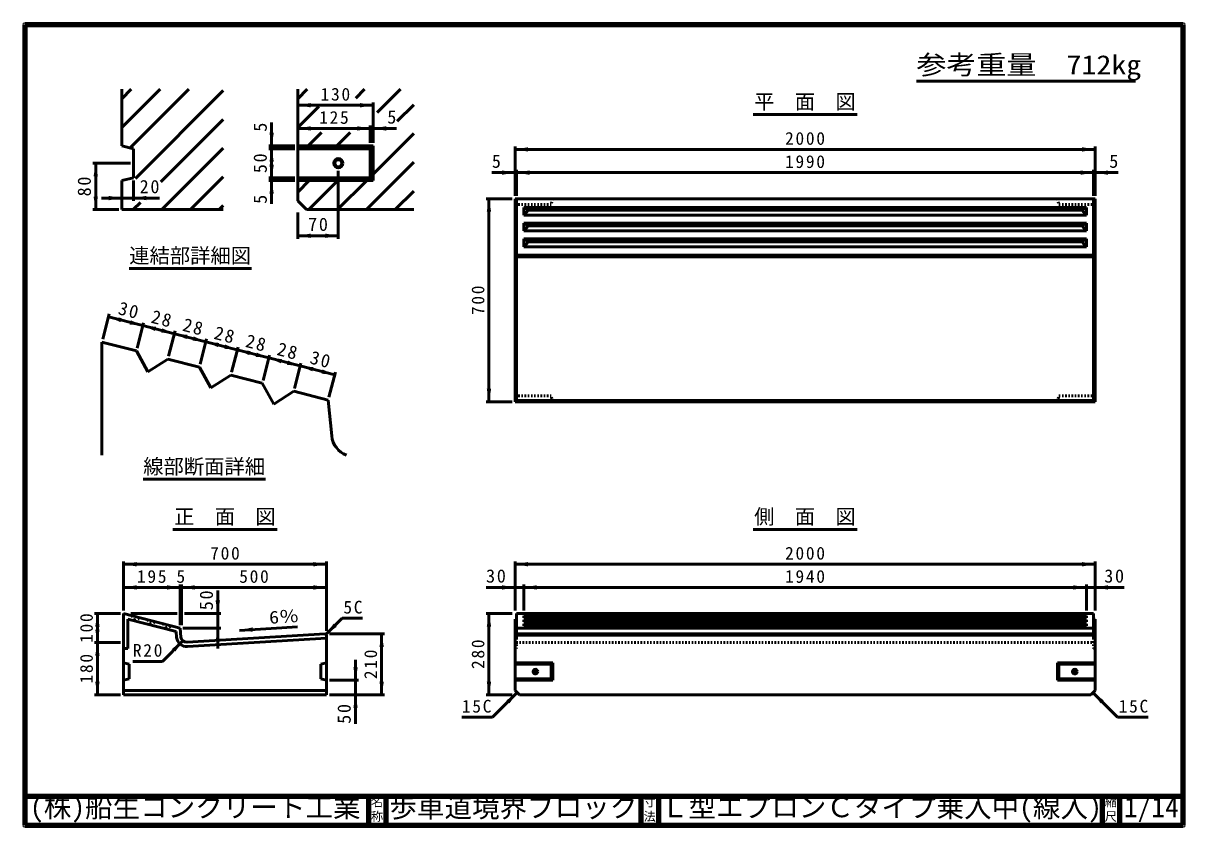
# Model space of a CAD drawing. Units: millimetres, scale not verified. Extents: x 100 to 4105, y 100 to 2870.
import ezdxf
from ezdxf.enums import TextEntityAlignment as Align

# ---------------------------------------------------------------- set-up
doc = ezdxf.new("R2010")
doc.units = ezdxf.units.MM
doc.header["$LTSCALE"] = 5
doc.linetypes.add('USER1', pattern=[2.2, 1, -1.2])
doc.layers.add('V-nasSTD', color=7, linetype='Continuous', lineweight=50)
doc.styles.add('ＭＳ ゴシック', font='')
doc.styles.get('ＭＳ ゴシック').set_extended_font_data('MS Gothic')

msp = doc.modelspace()

# ---------------------------------------------------------------- hatches: boundary and pattern name
at = {"layer": 'V-nasSTD'}
for points in [[(1091.475, 2594.819), (1046.475, 2587.319), (1091.475, 2579.819)], [(1261.475, 2579.819), (1306.475, 2587.319), (1261.475, 2594.819)], [(963.975, 2492.319), (956.475, 2447.319), (948.975, 2492.319)], [(1091.475, 2514.819), (1046.475, 2507.319), (1091.475, 2499.819)], [(1251.475, 2499.819), (1296.475, 2507.319), (1251.475, 2514.819)], [(1351.475, 2499.819), (1306.475, 2507.319), (1351.475, 2514.819)], [(963.975, 2392.319), (956.475, 2437.319), (948.975, 2392.319)], [(1840.824, 2442.5), (1795.824, 2435), (1840.824, 2427.5)], [(3750.824, 2427.5), (3795.824, 2435), (3750.824, 2442.5)], [(357.425, 2342.319), (349.925, 2387.319), (342.425, 2342.319)], [(948.975, 2382.319), (956.475, 2337.319), (963.975, 2382.319)], [(963.975, 2282.319), (956.475, 2327.319), (948.975, 2282.319)], [(1750.824, 2347.5), (1795.824, 2355), (1750.824, 2362.5)], [(1845.824, 2362.5), (1800.824, 2355), (1845.824, 2347.5)], [(3745.824, 2362.5), (3790.824, 2355), (3745.824, 2347.5)], [(3840.824, 2347.5), (3795.824, 2355), (3840.824, 2362.5)], [(342.425, 2272.319), (349.925, 2227.319), (357.425, 2272.319)], [(394.925, 2259.819), (439.925, 2267.319), (394.925, 2274.819)], [(524.925, 2274.819), (479.925, 2267.319), (524.925, 2259.819)], [(1713.324, 2220), (1705.824, 2265), (1698.324, 2220)], [(1091.475, 2144.819), (1046.475, 2137.319), (1091.475, 2129.819)], [(1141.475, 2129.819), (1186.475, 2137.319), (1141.475, 2144.819)], [(439.322, 1854.062), (393.87, 1857.973), (435.597, 1839.532)], [(467.191, 1831.43), (512.644, 1827.519), (470.917, 1845.96)], [(558.096, 1823.607), (512.644, 1827.519), (554.371, 1809.077)], [(575.681, 1803.612), (621.134, 1799.7), (579.407, 1818.142)], [(666.587, 1795.789), (621.134, 1799.7), (662.861, 1781.259)], [(684.172, 1775.794), (729.624, 1771.882), (687.897, 1790.324)], [(775.077, 1767.971), (729.624, 1771.882), (771.351, 1753.441)], [(792.662, 1747.976), (838.115, 1744.064), (796.388, 1762.506)], [(883.567, 1740.152), (838.115, 1744.064), (879.842, 1725.623)], [(901.152, 1720.158), (946.605, 1716.246), (904.878, 1734.688)], [(992.058, 1712.334), (946.605, 1716.246), (988.332, 1697.804)], [(1009.643, 1692.34), (1055.095, 1688.428), (1013.368, 1706.87)], [(1100.548, 1684.516), (1055.095, 1688.428), (1096.823, 1669.986)], [(1128.417, 1661.885), (1173.87, 1657.973), (1132.143, 1676.415)], [(1698.324, 1610), (1705.824, 1565), (1713.324, 1610)], [(490.824, 1012.5), (445.824, 1005), (490.824, 997.5)], [(1100.824, 997.5), (1145.824, 1005), (1100.824, 1012.5)], [(1840.824, 1012.5), (1795.824, 1005), (1840.824, 997.5)], [(3750.824, 997.5), (3795.824, 1005), (3750.824, 1012.5)], [(490.824, 932.5), (445.824, 925), (490.824, 917.5)], [(595.824, 917.5), (640.824, 925), (595.824, 932.5)], [(690.824, 932.5), (645.824, 925), (690.824, 917.5)], [(1100.824, 917.5), (1145.824, 925), (1100.824, 932.5)], [(1750.824, 917.5), (1795.824, 925), (1750.824, 932.5)], [(1870.824, 932.5), (1825.824, 925), (1870.824, 917.5)], [(3720.824, 917.5), (3765.824, 925), (3720.824, 932.5)], [(3840.824, 917.5), (3795.824, 925), (3840.824, 932.5)], [(763.324, 880), (770.824, 835), (778.324, 880)], [(363.324, 790), (355.824, 835), (348.324, 790)], [(1713.324, 790), (1705.824, 835), (1698.324, 790)], [(348.324, 780), (355.824, 735), (363.324, 780)], [(778.324, 740), (770.824, 785), (763.324, 740)], [(890.654, 787.352), (846.19, 777.143), (891.561, 772.379)], [(1169.84, 799.623), (1143.324, 762.5), (1180.447, 789.017)], [(1343.324, 720), (1335.824, 765), (1328.324, 720)], [(363.324, 690), (355.824, 735), (348.324, 690)], [(624.329, 703.775), (650.845, 740.898), (613.722, 714.382)], [(1238.324, 650), (1245.824, 605), (1253.324, 650)], [(348.324, 600), (355.824, 555), (363.324, 600)], [(1328.324, 600), (1335.824, 555), (1343.324, 600)], [(1698.324, 600), (1705.824, 555), (1713.324, 600)], [(1776.807, 525.377), (1803.324, 562.5), (1766.2, 535.983)], [(3814.84, 525.377), (3788.324, 562.5), (3825.447, 535.983)], [(1253.324, 510), (1245.824, 555), (1238.324, 510)]]:
    msp.add_hatch(color=256, dxfattribs=at).paths.add_polyline_path(points)

# ---------------------------------------------------------------- linework, layer by layer
at = {"layer": 'V-nasSTD', "lineweight": 100}
for p, q in [((105, 2865), (105, 105)), ((4100, 2865), (105, 2865)), ((4100, 105), (4100, 2865)), ((105, 205), (4100, 205)), ((1290, 205), (1290, 105)), ((1350, 205), (1350, 105)), ((2230, 205), (2230, 105)), ((2290, 205), (2290, 105)), ((3820, 205), (3820, 105)), ((3880, 205), (3880, 105)), ((105, 105), (4100, 105))]:
    msp.add_line(p, q, dxfattribs=at)
at = {"layer": 'V-nasSTD'}
for p, q in [((3935, 2669.806), (3179.5, 2669.806)), ((439.925, 2642.319), (439.925, 2447.319)), ((439.925, 2609.595), (472.649, 2642.319)), ((439.925, 2510.6), (571.644, 2642.319)), ((468.496, 2440.176), (670.639, 2642.319)), ((486.996, 2334.682), (789.925, 2637.61)), ((1046.475, 2642.319), (1046.475, 2257.319)), ((1046.475, 2609.595), (1079.199, 2642.319)), ((1277.189, 2642.319), (1246.331, 2611.461)), ((1320.617, 2561.753), (1401.184, 2642.319)), ((1046.475, 2587.319), (1306.475, 2587.319)), ((1046.475, 2510.6), (1119.052, 2583.177)), ((1306.475, 2597.319), (1306.475, 2457.319)), ((1389.74, 2532.214), (1446.475, 2588.615)), ((574.258, 2322.948), (789.925, 2538.615)), ((956.475, 2447.319), (956.475, 2527.319)), ((2616.324, 2555), (2975.324, 2555)), ((1046.475, 2507.319), (1296.475, 2507.319)), ((1082.189, 2447.319), (1128.047, 2493.177)), ((1181.184, 2447.319), (1227.042, 2493.177)), ((1296.475, 2517.319), (1296.475, 2457.319)), ((1296.475, 2507.319), (1306.475, 2507.319)), ((1306.475, 2507.319), (1386.475, 2507.319)), ((1306.475, 2349.621), (1446.475, 2489.621)), ((439.925, 2447.319), (479.925, 2437.319)), ((946.475, 2447.319), (1036.475, 2447.319)), ((956.475, 2447.319), (956.475, 2437.319)), ((1046.475, 2322.319), (1046.475, 2452.319)), ((1046.475, 2447.319), (1306.475, 2447.319)), ((1296.475, 2437.319), (1306.475, 2447.319)), ((1306.475, 2447.319), (1306.475, 2327.319)), ((1795.824, 2445), (1795.824, 2275)), ((3795.824, 2445), (3795.824, 2275)), ((479.925, 2437.319), (479.925, 2337.319)), ((577.623, 2227.319), (789.925, 2439.621)), ((946.475, 2437.319), (1036.475, 2437.319)), ((956.475, 2437.319), (956.475, 2337.319)), ((1046.475, 2437.319), (1296.475, 2437.319)), ((1296.475, 2437.319), (1296.475, 2337.319)), ((1795.824, 2435), (3795.824, 2435)), ((469.925, 2387.319), (339.925, 2387.319)), ((349.925, 2387.319), (349.925, 2227.319)), ((1283.169, 2227.319), (1446.475, 2390.626)), ((1800.824, 2365), (1800.824, 2275)), ((3790.824, 2365), (3790.824, 2275)), ((479.925, 2337.319), (439.925, 2327.319)), ((439.925, 2327.319), (439.925, 2227.319)), ((479.925, 2327.319), (479.925, 2257.319)), ((676.618, 2227.319), (789.925, 2340.626)), ((946.475, 2337.319), (1036.475, 2337.319)), ((946.475, 2327.319), (1036.475, 2327.319)), ((956.475, 2337.319), (956.475, 2327.319)), ((956.475, 2327.319), (956.475, 2247.319)), ((1046.475, 2337.319), (1296.475, 2337.319)), ((1306.475, 2327.319), (1046.475, 2327.319)), ((1046.475, 2287.61), (1086.184, 2327.319)), ((1085.179, 2227.319), (1185.179, 2327.319)), ((1184.174, 2227.319), (1284.174, 2327.319)), ((1186.475, 2361.319), (1186.475, 2127.319)), ((1296.475, 2337.319), (1306.475, 2327.319)), ((1795.824, 2355), (1715.824, 2355)), ((1795.824, 2355), (1800.824, 2355)), ((1800.824, 2355), (3790.824, 2355)), ((3795.824, 2355), (3790.824, 2355)), ((3795.824, 2355), (3875.824, 2355)), ((1382.164, 2227.319), (1446.475, 2291.631)), ((369.925, 2267.319), (439.925, 2267.319)), ((439.925, 2267.319), (479.925, 2267.319)), ((478.629, 2227.319), (503.817, 2252.507)), ((479.925, 2267.319), (569.925, 2267.319)), ((1046.475, 2257.319), (1076.475, 2227.319)), ((1695.824, 2265), (1785.824, 2265)), ((1705.824, 2265), (1705.824, 1565)), ((1795.824, 2265), (1795.824, 1565)), ((3795.824, 2265), (1795.824, 2265)), ((1800.824, 2265), (1800.824, 1565)), ((3790.824, 2265), (3790.824, 1565)), ((3795.824, 1565), (3795.824, 2265)), ((429.925, 2227.319), (339.925, 2227.319)), ((789.925, 2227.319), (439.925, 2227.319)), ((775.613, 2227.319), (789.925, 2241.631)), ((1046.475, 2127.319), (1046.475, 2217.319)), ((1076.475, 2227.319), (1446.475, 2227.319)), ((1825.824, 2235.306), (3765.824, 2235.306)), ((1825.824, 2235.306), (1825.824, 2208.142)), ((1840.824, 2225.471), (1825.824, 2235.306)), ((1825.824, 2208.142), (1840.824, 2225.471)), ((1825.824, 2208.184), (3765.824, 2208.184)), ((1840.824, 2225.471), (3750.824, 2225.471)), ((3750.824, 2225.471), (3765.824, 2235.306)), ((3765.824, 2208.142), (3750.824, 2225.471)), ((3765.824, 2235.306), (3765.824, 2208.142)), ((1825.824, 2181.061), (3765.824, 2181.061)), ((1825.824, 2181.061), (1825.824, 2153.897)), ((1840.824, 2171.226), (1825.824, 2181.061)), ((1825.824, 2153.897), (1840.824, 2171.226)), ((1840.824, 2171.226), (3750.824, 2171.226)), ((3750.824, 2171.226), (3765.824, 2181.061)), ((3765.824, 2153.897), (3750.824, 2171.226)), ((3765.824, 2181.061), (3765.824, 2153.897)), ((1046.475, 2137.319), (1186.475, 2137.319)), ((1825.824, 2153.939), (3765.824, 2153.939)), ((1825.824, 2126.816), (3765.824, 2126.816)), ((1825.824, 2126.816), (1825.824, 2099.652)), ((1840.824, 2116.98), (1825.824, 2126.816)), ((3750.824, 2116.98), (3765.824, 2126.816)), ((3765.824, 2126.816), (3765.824, 2099.652)), ((1825.824, 2099.652), (1840.824, 2116.98)), ((1825.824, 2099.694), (3765.824, 2099.694)), ((1840.824, 2116.98), (3750.824, 2116.98)), ((3765.824, 2099.652), (3750.824, 2116.98)), ((3795.824, 2070), (1795.824, 2070)), ((3795.824, 2065), (1795.824, 2065)), ((465.452, 2024.417), (886.712, 2024.417)), ((374, 1780.48), (396.353, 1867.66)), ((512.644, 1827.519), (393.87, 1857.973)), ((492.774, 1750.025), (515.127, 1837.205)), ((621.134, 1799.7), (512.644, 1827.519)), ((601.264, 1722.207), (623.618, 1809.387)), ((490.29, 1740.339), (371.516, 1770.794)), ((371.516, 1380.794), (371.516, 1770.794)), ((729.624, 1771.882), (621.134, 1799.7)), ((709.754, 1694.389), (732.108, 1781.569)), ((838.115, 1744.064), (729.624, 1771.882)), ((490.29, 1740.339), (529.633, 1668.31)), ((818.245, 1666.571), (840.599, 1753.751)), ((946.605, 1716.246), (838.115, 1744.064)), ((926.735, 1638.753), (949.089, 1725.933)), ((529.633, 1668.31), (598.78, 1712.521)), ((707.271, 1684.703), (598.78, 1712.521)), ((707.271, 1684.703), (746.613, 1612.674)), ((1055.095, 1688.428), (946.605, 1716.246)), ((1035.225, 1610.935), (1057.579, 1698.115)), ((1173.87, 1657.973), (1055.095, 1688.428)), ((746.613, 1612.674), (815.761, 1656.885)), ((924.251, 1629.067), (815.761, 1656.885)), ((1154, 1580.48), (1176.353, 1667.66)), ((924.251, 1629.067), (963.594, 1557.038)), ((963.594, 1557.038), (1032.742, 1601.249)), ((1151.516, 1570.794), (1032.742, 1601.249)), ((1151.516, 1570.794), (1163.861, 1447.341)), ((1695.824, 1565), (1785.824, 1565)), ((1795.824, 1565), (3795.824, 1565)), ((3790.824, 1570), (1800.824, 1570)), ((513.752, 1297.711), (935.012, 1297.711)), ((616.324, 1125), (975.324, 1125)), ((2616.324, 1125), (2975.324, 1125)), ((445.824, 1015), (445.824, 845)), ((445.824, 1005), (1145.824, 1005)), ((1145.824, 1015), (1145.824, 775)), ((1795.824, 1015), (1795.824, 845)), ((1795.824, 1005), (3795.824, 1005)), ((3795.824, 1015), (3795.824, 845)), ((445.824, 925), (640.824, 925)), ((640.824, 935), (640.824, 795)), ((640.824, 925), (645.824, 925)), ((645.824, 935), (645.824, 795)), ((645.824, 925), (1145.824, 925)), ((1795.824, 925), (1695.824, 925)), ((1795.824, 925), (1825.824, 925)), ((1825.824, 935), (1825.824, 845)), ((1825.824, 925), (3765.824, 925)), ((3765.824, 935), (3765.824, 845)), ((3795.824, 925), (3765.824, 925)), ((3795.824, 925), (3895.824, 925)), ((770.824, 915), (770.824, 835)), ((435.824, 835), (345.824, 835)), ((355.824, 835), (355.824, 735)), ((445.824, 555), (445.824, 835)), ((445.824, 835), (640.824, 785)), ((460.824, 715), (460.824, 815.669)), ((460.824, 815.669), (626.941, 773.074)), ((630.824, 835), (470.824, 835)), ((780.824, 835), (655.824, 835)), ((770.824, 835), (770.824, 785)), ((1143.324, 762.5), (1199.892, 819.069)), ((1199.892, 819.069), (1269.892, 819.069)), ((1695.824, 835), (1785.824, 835)), ((1705.824, 835), (1705.824, 555)), ((1795.824, 815.669), (1795.824, 570)), ((1795.824, 815.669), (1800.824, 815.669)), ((3790.824, 835), (1800.824, 835)), ((1800.824, 835), (1800.824, 750.276)), ((1825.824, 827.386), (3765.824, 827.386)), ((1825.824, 827.386), (1831.617, 820.432)), ((1825.824, 827.386), (1825.824, 820.432)), ((1825.824, 820.432), (3765.824, 820.432)), ((1825.824, 813.477), (3765.824, 813.477)), ((1825.824, 813.477), (1831.617, 806.523)), ((1825.824, 813.477), (1825.824, 806.523)), ((1825.824, 806.523), (3765.824, 806.523)), ((3765.824, 827.386), (3760.03, 820.432)), ((3765.824, 813.477), (3760.03, 806.523)), ((3765.824, 827.386), (3765.824, 820.432)), ((3765.824, 813.477), (3765.824, 806.523)), ((3790.824, 835), (3790.824, 750.276)), ((3795.824, 815.669), (3790.824, 815.669)), ((3795.824, 570), (3795.824, 815.669)), ((626.941, 773.074), (628.984, 752.644)), ((640.824, 785), (643.91, 754.137)), ((780.824, 785), (650.824, 785)), ((1140.824, 765), (665.021, 736.163)), ((770.824, 785), (770.824, 715)), ((846.19, 777.143), (1045.824, 789.242)), ((1140.824, 765), (1145.824, 760)), ((1155.824, 765), (1345.824, 765)), ((1335.824, 765), (1335.824, 555)), ((3795.824, 785), (1795.824, 785)), ((3790.824, 765), (1800.824, 765)), ((1825.824, 799.568), (3765.824, 799.568)), ((1825.824, 799.568), (1831.617, 792.614)), ((1825.824, 799.568), (1825.824, 792.614)), ((1825.824, 792.614), (3765.824, 792.614)), ((3765.824, 799.568), (3760.03, 792.614)), ((3765.824, 799.568), (3765.824, 792.614)), ((435.824, 735), (345.824, 735)), ((355.824, 735), (355.824, 555)), ((650.845, 740.898), (580.135, 670.188)), ((1145.824, 750.276), (665.928, 721.191)), ((1145.824, 760), (1145.824, 555)), ((1795.824, 750.276), (1800.824, 750.276)), ((3790.824, 760), (1800.824, 760)), ((3795.824, 750.276), (3790.824, 750.276)), ((460.824, 715), (445.824, 715)), ((445.824, 665), (465.824, 660)), ((465.824, 660), (465.824, 610)), ((580.135, 670.188), (478.135, 670.188)), ((1145.824, 665), (1125.824, 660)), ((1125.824, 660), (1125.824, 610)), ((1245.824, 675), (1245.824, 605)), ((1795.824, 665), (1925.824, 665)), ((1795.824, 660), (1920.824, 660)), ((1920.824, 660), (1925.824, 665)), ((1920.824, 610), (1920.824, 660)), ((1925.824, 665), (1925.824, 605)), ((3665.824, 665), (3795.824, 665)), ((3665.824, 665), (3665.824, 605)), ((3665.824, 665), (3670.824, 660)), ((3670.824, 660), (3795.824, 660)), ((3670.824, 610), (3670.824, 660)), ((465.824, 610), (445.824, 605)), ((1125.824, 610), (1145.824, 605)), ((1155.824, 605), (1255.824, 605)), ((1245.824, 605), (1245.824, 555)), ((1795.824, 610), (1920.824, 610)), ((1795.824, 605), (1925.824, 605)), ((1920.824, 610), (1925.824, 605)), ((3670.824, 610), (3665.824, 605)), ((3665.824, 605), (3795.824, 605)), ((3670.824, 610), (3795.824, 610)), ((1145.824, 570), (445.824, 570)), ((1803.324, 562.5), (1718.471, 477.647)), ((1795.824, 570), (1810.824, 555)), ((3795.824, 570), (3780.824, 555)), ((3788.324, 562.5), (3873.176, 477.647)), ((435.824, 555), (345.824, 555)), ((1145.824, 555), (445.824, 555)), ((1155.824, 555), (1345.824, 555)), ((1245.824, 555), (1245.824, 455)), ((1695.824, 555), (1785.824, 555)), ((1810.824, 555), (3780.824, 555)), ((1718.471, 477.647), (1612.471, 477.647)), ((3873.176, 477.647), (3979.176, 477.647))]:
    msp.add_line(p, q, dxfattribs=at)
at = {"layer": 'V-nasSTD', "linetype": 'USER1'}
for p, q in [((1795.824, 2245), (1920.824, 2245)), ((1925.824, 2265), (1920.824, 2245)), ((3665.824, 2265), (3670.824, 2245)), ((3670.824, 2245), (3795.824, 2245)), ((1795.824, 1585), (1920.824, 1585)), ((1925.824, 1565), (1920.824, 1585)), ((3665.824, 1565), (3670.824, 1585)), ((3670.824, 1585), (3795.824, 1585)), ((475.517, 827.386), (485.353, 809.379)), ((485.353, 809.379), (502.64, 820.432)), ((529.762, 813.477), (539.598, 795.47)), ((539.598, 795.47), (556.885, 806.523)), ((584.007, 799.568), (593.843, 781.561)), ((593.843, 781.561), (611.13, 792.614)), ((3795.824, 734.988), (1795.824, 734.988)), ((1800.824, 750.276), (1800.824, 715)), ((3790.824, 750.276), (3790.824, 715)), ((1795.824, 715), (1800.824, 715)), ((3795.824, 715), (3790.824, 715))]:
    msp.add_line(p, q, dxfattribs=at)
at = {"layer": 'V-nasSTD', "lineweight": 13}
msp.add_lwpolyline([(100, 100), (100, 2870), (4105, 2870), (4105, 100)], close=True, dxfattribs=at)
at = {"layer": 'V-nasSTD'}
for centre, radius in [((1186.475, 2387.319), 16), ((1186.475, 2387.319), 12), ((1865.824, 635), 8), ((1865.824, 635), 6), ((3725.824, 635), 8), ((3725.824, 635), 6)]:
    msp.add_circle(centre, radius, dxfattribs=at)
for centre, radius, end in [((1243.464, 1455.301), 80, 248.64485), ((663.811, 756.127), 35, 273.46823), ((663.811, 756.127), 20, 273.46823)]:
    msp.add_arc(centre, radius, 185.71059, end, dxfattribs=at)

# ---------------------------------------------------------------- texts
at = {"layer": 'V-nasSTD', "style": 'ＭＳ ゴシック', "width": 1.15}
msp.add_text('参考重量\u3000712kg', height=65.98, dxfattribs=at).set_placement((3179.5, 2759.806), align=Align.TOP_LEFT)
at = {"layer": 'V-nasSTD', "style": 'ＭＳ ゴシック'}
for s, height, p in [('平\u3000面\u3000図', 51.32, (2620.324, 2625)), ('5', 45.82, (1355.225, 2569.819)), ('5', 45.82, (1715.824, 2417.5)), ('5', 45.82, (3844.574, 2417.5)), ('連結部詳細図', 51.32, (465.452, 2094.417)), ('線部断面詳細', 51.32, (513.752, 1367.711)), ('側\u3000面\u3000図', 51.32, (2620.324, 1195)), ('正\u3000面\u3000図', 51.32, (620.324, 1195)), ('5', 43.99, (628.324, 985)), ('(株)船生コンクリート工業', 69.65, (123.279, 202.55)), ('名', 30.79, (1298.982, 200.999)), ('歩車道境界ブロック', 69.65, (1362.5, 202.47)), ('寸', 30.79, (2238.982, 200.999)), ('Ｌ型エプロンＣタイプ乗入中(線入)', 69.65, (2298.985, 202.508)), ('縮', 30.79, (3828.982, 200.999)), ('1/14', 69.65, (3895, 202.582)), ('称', 30.79, (1298.976, 151.01)), ('法', 30.79, (2238.976, 151.01)), ('尺', 30.79, (3828.976, 151.01))]:
    msp.add_text(s, height=height, dxfattribs=at).set_placement(p, align=Align.TOP_LEFT)
for p in [(893.975, 2496.069), (893.975, 2247.319)]:
    msp.add_text('5', height=45.82, rotation=90, dxfattribs=at).set_placement(p, align=Align.TOP_LEFT)
at = {"layer": 'V-nasSTD', "style": 'ＭＳ ゴシック', "width": 1.15}
msp.add_text('6％', height=43.99, rotation=3.468, dxfattribs=at).set_placement((946.37, 843.325), align=Align.TOP_LEFT)
at = {"layer": 'V-nasSTD', "attachment_point": 1, "style": 'ＭＳ ゴシック'}
for s, insert, char_height in [('\\T1.2;130', (1125.475, 2647.319), 43.99), ('\\T1.2;125', (1120.475, 2567.319), 43.99), ('\\T1.2;2000', (2726.824, 2495), 43.99), ('\\T1.2;1990', (2726.824, 2415), 43.99), ('\\T1.19;20', (501.425, 2329.819), 45.82), ('\\T1.19;70', (1082.225, 2199.819), 45.82), ('\\T1.2;700', (744.824, 1065), 43.99), ('\\T1.2;2000', (2726.824, 1065), 43.99), ('\\T1.2;195', (492.324, 985), 43.99), ('\\T1.2;500', (844.824, 985), 43.99), ('\\T1.19;30', (1695.824, 987.5), 45.82), ('\\T1.2;1940', (2726.824, 985), 43.99), ('\\T1.19;30', (3827.324, 987.5), 45.82), ('\\T1.2;5C', (1203.892, 879.069), 43.99), ('\\T1.2;R20', (478.135, 730.188), 43.99), ('\\T1.2;15C', (1612.471, 537.647), 43.99), ('\\T1.2;15C', (3877.176, 537.647), 43.99)]:
    msp.add_mtext(s, dxfattribs=dict(at, insert=insert, char_height=char_height))
for s, insert, char_height, rotation in [('\\T1.19;50', (893.975, 2353.069), 45.82, 90), ('\\T1.19;80', (287.425, 2273.069), 45.82, 90), ('\\T1.2;700', (1645.824, 1864), 43.99, 90), ('\\T1.19;30', (435.603, 1911.794), 45.82, 345.619), ('\\T1.19;28', (549.236, 1882.658), 45.82, 345.619), ('\\T1.19;28', (657.726, 1854.84), 45.82, 345.619), ('\\T1.19;28', (766.216, 1827.022), 45.82, 345.619), ('\\T1.19;28', (874.707, 1799.204), 45.82, 345.619), ('\\T1.19;28', (983.197, 1771.386), 45.82, 345.619), ('\\T1.19;30', (1096.829, 1742.249), 45.82, 345.619), ('\\T1.19;50', (708.324, 846.5), 45.82, 90), ('\\T1.2;100', (295.824, 734), 43.99, 90), ('\\T1.2;280', (1645.824, 644), 43.99, 90), ('\\T1.2;180', (295.824, 594), 43.99, 90), ('\\T1.2;210', (1275.824, 609), 43.99, 90), ('\\T1.19;50', (1183.324, 455), 45.82, 90)]:
    msp.add_mtext(s, dxfattribs=dict(at, insert=insert, char_height=char_height, rotation=rotation))

doc.saveas('drawing.dxf')
